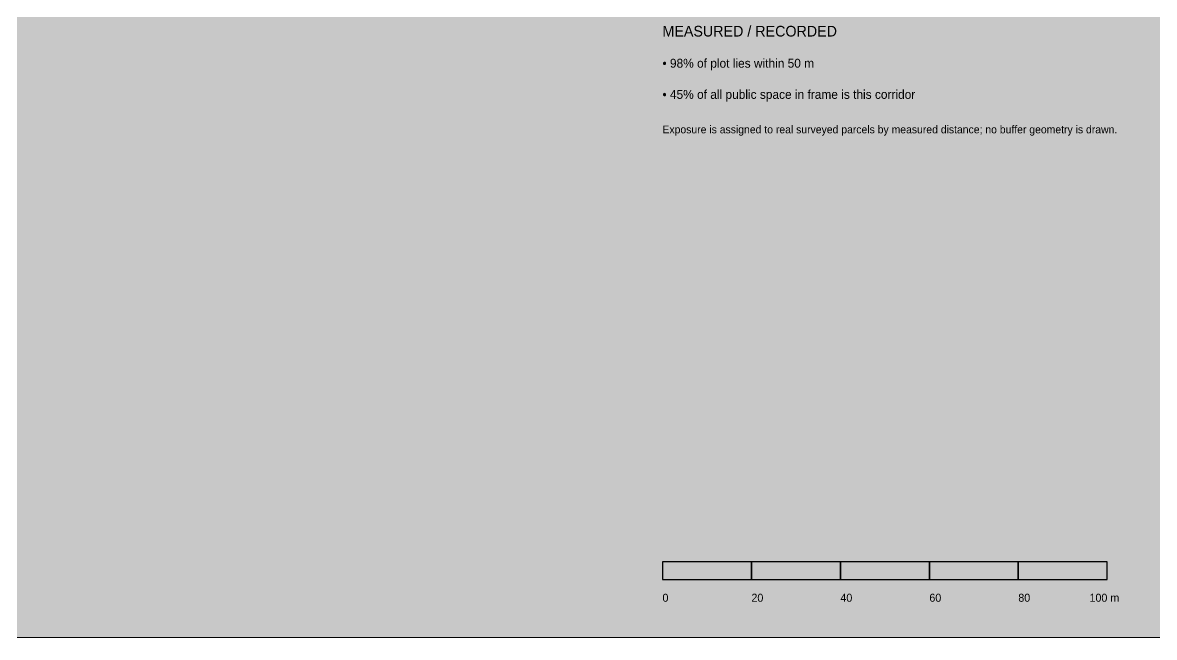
# Model space of a CAD drawing. Header units: metres. Extents: x -334141 to -333355, y -28163 to -27441.
# Drawn here: x -333903 to -333648.5, y -28162.7 to -28024.6 of the extents above; entities that cross this region are included whole.
import ezdxf

# ---------------------------------------------------------------- set-up
doc = ezdxf.new("R2010")
doc.units = ezdxf.units.M
for name, color, linetype, lineweight, true_color in [('EB-KEY-BACKGROUND', 7, 'CONTINUOUS', 0, 0xf4f2ed), ('EB-KEY-SCALE', 7, 'CONTINUOUS', 25, 0x151515), ('EB-KEY-TEXT', 7, 'CONTINUOUS', 13, 0x151515)]:
    doc.layers.add(name, color=color, linetype=linetype, lineweight=lineweight, true_color=true_color)
doc.styles.add('OD-INTER', font='Inter.ttf')

msp = doc.modelspace()

# ---------------------------------------------------------------- hatches: boundary and pattern name
at = {"layer": 'EB-KEY-BACKGROUND', "transparency": 33554687}
msp.add_hatch(color=256, dxfattribs=at).paths.add_polyline_path([(-334064.11, -28007.72), (-333479.11, -28007.72), (-333479.11, -28162.72), (-334064.11, -28162.72)])
at = {"layer": 'EB-KEY-SCALE', "transparency": 33554687}
for points in [[(-333759.11, -28149.72), (-333739.11, -28149.72), (-333739.11, -28145.72), (-333759.11, -28145.72)], [(-333719.11, -28149.72), (-333699.11, -28149.72), (-333699.11, -28145.72), (-333719.11, -28145.72)], [(-333679.11, -28149.72), (-333659.11, -28149.72), (-333659.11, -28145.72), (-333679.11, -28145.72)]]:
    msp.add_hatch(color=256, dxfattribs=at).paths.add_polyline_path(points)

# ---------------------------------------------------------------- linework, layer by layer
at = {"layer": 'EB-KEY-SCALE'}
for points in [[(-333759.11, -28149.72), (-333739.11, -28149.72), (-333739.11, -28145.72), (-333759.11, -28145.72)], [(-333739.11, -28149.72), (-333719.11, -28149.72), (-333719.11, -28145.72), (-333739.11, -28145.72)], [(-333719.11, -28149.72), (-333699.11, -28149.72), (-333699.11, -28145.72), (-333719.11, -28145.72)], [(-333699.11, -28149.72), (-333679.11, -28149.72), (-333679.11, -28145.72), (-333699.11, -28145.72)], [(-333679.11, -28149.72), (-333659.11, -28149.72), (-333659.11, -28145.72), (-333679.11, -28145.72)]]:
    msp.add_lwpolyline(points, close=True, dxfattribs=at)
at = {"layer": 'EB-KEY-TEXT'}
msp.add_lwpolyline([(-334064.11, -28007.72), (-333479.11, -28007.72), (-333479.11, -28162.72), (-334064.11, -28162.72)], close=True, dxfattribs=at)

# ---------------------------------------------------------------- texts
at = {"layer": 'EB-KEY-TEXT', "style": 'OD-INTER'}
for s, height, p in [('MEASURED / RECORDED', 2.4, (-333759.11, -28027.72)), ('0', 1.8, (-333759.11, -28154.72)), ('20', 1.8, (-333739.11, -28154.72)), ('40', 1.8, (-333719.11, -28154.72)), ('60', 1.8, (-333699.11, -28154.72)), ('80', 1.8, (-333679.11, -28154.72)), ('100 m', 1.8, (-333663.11, -28154.72))]:
    msp.add_text(s, height=height, dxfattribs=at).set_placement(p)
at = {"layer": 'EB-KEY-TEXT', "width": 265, "attachment_point": 1, "style": 'OD-INTER'}
for s, insert, char_height in [('• 98% of plot lies within 50 m', (-333759.11, -28032.72), 2), ('• 45% of all public space in frame is this corridor', (-333759.11, -28039.72), 2), ('Exposure is assigned to real surveyed parcels by measured distance; no buffer geometry is drawn.', (-333759.11, -28047.72), 1.75)]:
    msp.add_mtext(s, dxfattribs=dict(at, insert=insert, char_height=char_height))

doc.saveas('drawing.dxf')
